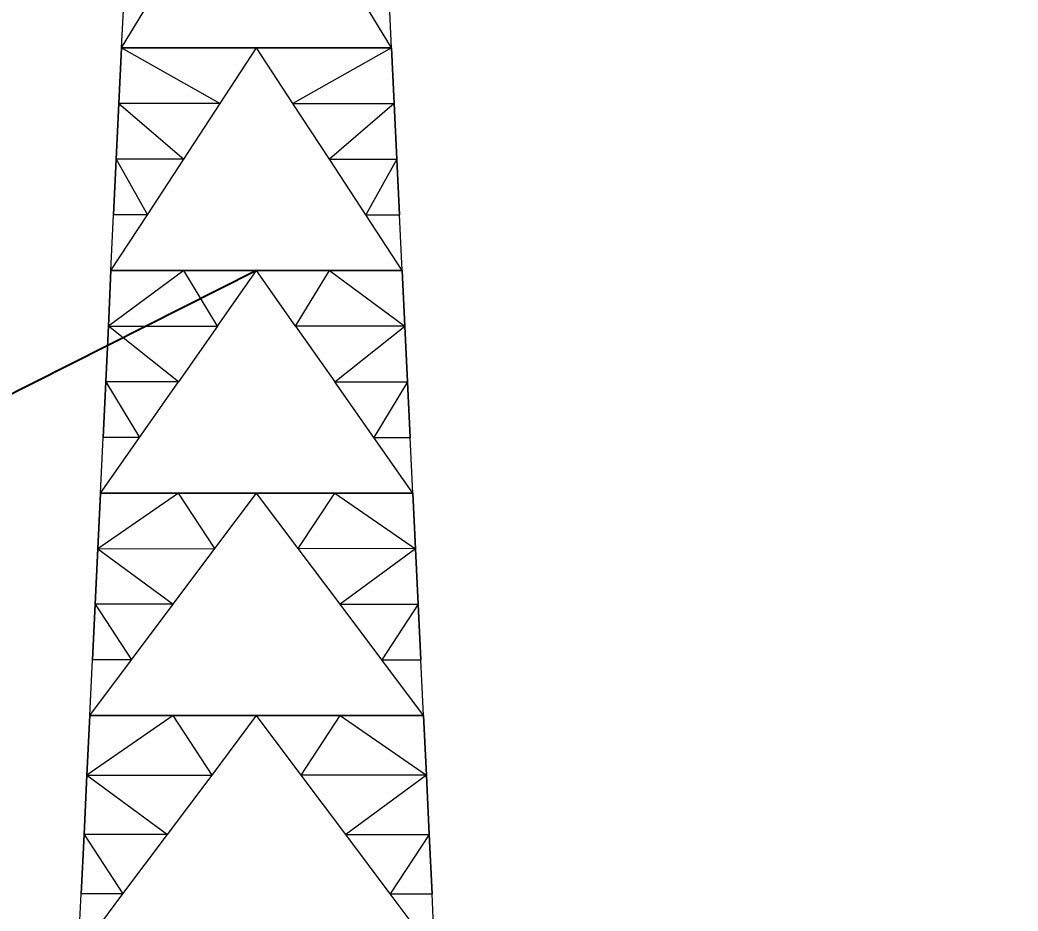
# Model space of a CAD drawing. Header units: millimetres. Extents: x 674 to 5889, y -153 to 3954.
# Drawn here: x 3122.31 to 3145.56, y 1378.41 to 1399.15 of the extents above; entities that cross this region are included whole.
import ezdxf

# ---------------------------------------------------------------- set-up
doc = ezdxf.new("R2010")
doc.units = ezdxf.units.MM
doc.layers.add('Dimensions', color=7, linetype='Continuous')
doc.layers.add('Ropes', color=3, linetype='Continuous')
doc.layers.add('Towers', color=1, linetype='Continuous', lineweight=0)
doc.styles.get("Standard").update_dxf_attribs({"font": 'arial.ttf'})
doc.dimstyles.new('ISO-25', dxfattribs={"dimtxt": 2.5, "dimasz": 2.5, "dimexe": 1.25, "dimexo": 0.625, "dimtad": 1, "dimtxsty": 'Standard', "dimcen": 2.5, "dimadec": 0, "dimazin": 0, "dimtfac": 1, "dimtmove": 0, "dimatfit": 3, "dimfxl": 1, "dimarcsym": 0})

# ---------------------------------------------------------------- blocks, each defined once
blk = doc.blocks.new('_ArchTick')
at = {"color": 0, "linetype": 'ByBlock', "const_width": 0.15}
blk.add_lwpolyline([(-0.5, -0.5), (0.5, 0.5)], dxfattribs=at)
blk = doc.blocks.new('*D60')
at = {"color": 0, "lineweight": -2, "transparency": 16777216}
blk.add_line((2829.274, -144.563), (2959.274, -144.563), dxfattribs=at)
at = {"layer": 'Defpoints', "color": 0, "transparency": 16777216}
for p in [(5528.478, 3774.077), (5768.478, 3774.077), (5768.478, 3752.482), (2829.274, -118.354), (2959.274, -118.354), (2959.274, -144.563)]:
    blk.add_point(p, dxfattribs=at)
at = {"layer": 'Dimensions', "color": 0, "lineweight": -2, "transparency": 16777216}
blk.add_line((5528.478, 3752.482), (5768.478, 3752.482), dxfattribs=at)
at = {"color": 0, "lineweight": -2, "transparency": 16777216, "xscale": 15, "yscale": 15, "zscale": 15, "rotation": 180}
blk.add_blockref('_ArchTick', (2829.274, -144.563), dxfattribs=at)
at = {"color": 0, "lineweight": -2, "transparency": 16777216, "xscale": 15, "yscale": 15, "zscale": 15}
blk.add_blockref('_ArchTick', (2959.274, -144.563), dxfattribs=at)
at = {"layer": 'Dimensions', "color": 0, "lineweight": -2, "transparency": 16777216, "xscale": 2.5, "yscale": 2.5, "zscale": 2.5, "rotation": 180}
blk.add_blockref('_ArchTick', (5528.478, 3752.482), dxfattribs=at)
at = {"layer": 'Dimensions', "color": 0, "lineweight": -2, "transparency": 16777216, "xscale": 2.5, "yscale": 2.5, "zscale": 2.5}
blk.add_blockref('_ArchTick', (5768.478, 3752.482), dxfattribs=at)
at = {"color": 0, "transparency": 16777216, "insert": (2894.274, -136.274), "char_height": 15, "attachment_point": 5}
blk.add_mtext('130', dxfattribs=at)
at = {"layer": 'Dimensions', "color": 0, "transparency": 16777216, "insert": (5648.478, 3755.404), "char_height": 4.5, "attachment_point": 5}
blk.add_mtext('240m', dxfattribs=at)
blk = doc.blocks.new('*D58')
at = {"color": 0, "lineweight": -2, "transparency": 16777216}
blk.add_line((2393.626, -144.563), (2483.626, -144.563), dxfattribs=at)
at = {"layer": 'Defpoints', "color": 0, "transparency": 16777216}
for p in [(5603.478, 3819.077), (5583.397, 3774.077), (5603.478, 3774.077), (2393.626, -80.976), (2483.626, -80.976), (2483.626, -144.563)]:
    blk.add_point(p, dxfattribs=at)
at = {"layer": 'Dimensions', "color": 0, "lineweight": -2, "transparency": 16777216}
blk.add_line((5583.397, 3819.077), (5583.397, 3774.077), dxfattribs=at)
at = {"color": 0, "lineweight": -2, "transparency": 16777216, "xscale": 15, "yscale": 15, "zscale": 15, "rotation": 180}
blk.add_blockref('_ArchTick', (2393.626, -144.563), dxfattribs=at)
at = {"color": 0, "lineweight": -2, "transparency": 16777216, "xscale": 15, "yscale": 15, "zscale": 15}
blk.add_blockref('_ArchTick', (2483.626, -144.563), dxfattribs=at)
at = {"layer": 'Dimensions', "color": 0, "lineweight": -2, "transparency": 16777216, "xscale": 2.5, "yscale": 2.5, "zscale": 2.5}
for p, rotation in [((5583.397, 3819.077), 90), ((5583.397, 3774.077), 270)]:
    blk.add_blockref('_ArchTick', p, dxfattribs=dict(at, rotation=rotation))
at = {"color": 0, "transparency": 16777216, "insert": (2438.626, -136.279), "char_height": 15, "attachment_point": 5}
blk.add_mtext('90', dxfattribs=at)
at = {"layer": 'Dimensions', "color": 0, "transparency": 16777216, "insert": (5580.484, 3796.577), "char_height": 4.5, "attachment_point": 5, "rotation": 90}
blk.add_mtext('45m', dxfattribs=at)
blk = doc.blocks.new('*D62')
at = {"color": 0, "lineweight": -2, "transparency": 16777216}
blk.add_line((2577.797, -35.976), (2577.797, -85.976), dxfattribs=at)
at = {"layer": 'Defpoints', "color": 0, "transparency": 16777216}
for p in [(5529.806, 3893.742), (5528.478, 3889.077), (5643.378, 3856.377), (2597.989, -35.976), (2577.797, -85.976), (2597.989, -85.976)]:
    blk.add_point(p, dxfattribs=at)
at = {"layer": 'Dimensions', "color": 0, "lineweight": -2, "transparency": 16777216}
blk.add_line((5644.706, 3861.042), (5529.806, 3893.742), dxfattribs=at)
at = {"color": 0, "lineweight": -2, "transparency": 16777216, "xscale": 15, "yscale": 15, "zscale": 15}
for p, rotation in [((2577.797, -35.976), 90), ((2577.797, -85.976), 270)]:
    blk.add_blockref('_ArchTick', p, dxfattribs=dict(at, rotation=rotation))
at = {"layer": 'Dimensions', "color": 0, "lineweight": -2, "transparency": 16777216, "xscale": 2.5, "yscale": 2.5, "zscale": 2.5}
for p, rotation in [((5529.806, 3893.742), 164.113896019455), ((5644.706, 3861.042), 344.113896019455)]:
    blk.add_blockref('_ArchTick', p, dxfattribs=dict(at, rotation=rotation))
at = {"color": 0, "transparency": 16777216, "insert": (2569.514, -60.976), "char_height": 15, "attachment_point": 5, "rotation": 90}
blk.add_mtext('50', dxfattribs=at)
at = {"layer": 'Dimensions', "color": 0, "transparency": 16777216, "insert": (5588.056, 3880.203), "char_height": 4.5, "attachment_point": 5, "rotation": 344.1139}
blk.add_mtext('119.5m', dxfattribs=at)
blk = doc.blocks.new('*D63')
at = {"color": 0, "lineweight": -2, "transparency": 16777216}
blk.add_line((2809.512, -31.439), (2809.512, -86.439), dxfattribs=at)
at = {"layer": 'Defpoints', "color": 0, "transparency": 16777216}
for p in [(5643.378, 3866.577), (5527.736, 3834.542), (5528.478, 3832.07), (2829.274, -31.439), (2809.512, -86.439), (2829.274, -86.439)]:
    blk.add_point(p, dxfattribs=at)
at = {"layer": 'Dimensions', "color": 0, "lineweight": -2, "transparency": 16777216}
blk.add_line((5642.636, 3869.049), (5527.736, 3834.542), dxfattribs=at)
at = {"color": 0, "lineweight": -2, "transparency": 16777216, "xscale": 15, "yscale": 15, "zscale": 15}
for p, rotation in [((2809.512, -31.439), 90), ((2809.512, -86.439), 270)]:
    blk.add_blockref('_ArchTick', p, dxfattribs=dict(at, rotation=rotation))
at = {"layer": 'Dimensions', "color": 0, "lineweight": -2, "transparency": 16777216, "xscale": 2.5, "yscale": 2.5, "zscale": 2.5}
for p, rotation in [((5642.636, 3869.049), 16.71614301521846), ((5527.736, 3834.542), 196.7161430152185)]:
    blk.add_blockref('_ArchTick', p, dxfattribs=dict(at, rotation=rotation))
at = {"color": 0, "transparency": 16777216, "insert": (2801.259, -58.939), "char_height": 15, "attachment_point": 5, "rotation": 90}
blk.add_mtext('55', dxfattribs=at)
at = {"layer": 'Dimensions', "color": 0, "transparency": 16777216, "insert": (5584.345, 3854.594), "char_height": 4.5, "attachment_point": 5, "rotation": 16.7161}
blk.add_mtext('120m', dxfattribs=at)
blk = doc.blocks.new('*D59')
at = {"color": 0, "lineweight": -2, "transparency": 16777216}
blk.add_line((2597.989, -144.563), (2697.989, -144.563), dxfattribs=at)
at = {"layer": 'Defpoints', "color": 0, "transparency": 16777216}
for p in [(5623.478, 3781.175), (5673.478, 3781.175), (5673.478, 3764.268), (2597.989, -85.976), (2697.989, -85.976), (2697.989, -144.563)]:
    blk.add_point(p, dxfattribs=at)
at = {"layer": 'Dimensions', "color": 0, "lineweight": -2, "transparency": 16777216}
blk.add_line((5623.478, 3764.268), (5673.478, 3764.268), dxfattribs=at)
at = {"color": 0, "lineweight": -2, "transparency": 16777216, "xscale": 15, "yscale": 15, "zscale": 15, "rotation": 180}
blk.add_blockref('_ArchTick', (2597.989, -144.563), dxfattribs=at)
at = {"color": 0, "lineweight": -2, "transparency": 16777216, "xscale": 15, "yscale": 15, "zscale": 15}
blk.add_blockref('_ArchTick', (2697.989, -144.563), dxfattribs=at)
at = {"layer": 'Dimensions', "color": 0, "lineweight": -2, "transparency": 16777216, "xscale": 2.5, "yscale": 2.5, "zscale": 2.5, "rotation": 180}
blk.add_blockref('_ArchTick', (5623.478, 3764.268), dxfattribs=at)
at = {"layer": 'Dimensions', "color": 0, "lineweight": -2, "transparency": 16777216, "xscale": 2.5, "yscale": 2.5, "zscale": 2.5}
blk.add_blockref('_ArchTick', (5673.478, 3764.268), dxfattribs=at)
at = {"color": 0, "transparency": 16777216, "insert": (2647.989, -136.279), "char_height": 15, "attachment_point": 5}
blk.add_mtext('100', dxfattribs=at)
at = {"layer": 'Dimensions', "color": 0, "transparency": 16777216, "insert": (5648.478, 3767.191), "char_height": 4.5, "attachment_point": 5}
blk.add_mtext('50m', dxfattribs=at)
blk = doc.blocks.new('*D61')
at = {"color": 0, "lineweight": -2, "transparency": 16777216}
blk.add_line((2373.545, -35.976), (2373.545, -80.976), dxfattribs=at)
at = {"layer": 'Defpoints', "color": 0, "transparency": 16777216}
for p in [(5648.478, 3856.377), (5645.288, 3779.077), (5648.478, 3779.077), (2393.626, -35.976), (2373.545, -80.976), (2393.626, -80.976)]:
    blk.add_point(p, dxfattribs=at)
at = {"layer": 'Dimensions', "color": 0, "lineweight": -2, "transparency": 16777216}
blk.add_line((5645.288, 3856.377), (5645.288, 3779.077), dxfattribs=at)
at = {"color": 0, "lineweight": -2, "transparency": 16777216, "xscale": 15, "yscale": 15, "zscale": 15}
for p, rotation in [((2373.545, -35.976), 90), ((2373.545, -80.976), 270)]:
    blk.add_blockref('_ArchTick', p, dxfattribs=dict(at, rotation=rotation))
at = {"layer": 'Dimensions', "color": 0, "lineweight": -2, "transparency": 16777216, "xscale": 2.5, "yscale": 2.5, "zscale": 2.5}
for p, rotation in [((5645.288, 3856.377), 90), ((5645.288, 3779.077), 270)]:
    blk.add_blockref('_ArchTick', p, dxfattribs=dict(at, rotation=rotation))
at = {"color": 0, "transparency": 16777216, "insert": (2365.292, -58.476), "char_height": 15, "attachment_point": 5, "rotation": 90}
blk.add_mtext('45', dxfattribs=at)
at = {"layer": 'Dimensions', "color": 0, "transparency": 16777216, "insert": (5642.364, 3817.906), "char_height": 4.5, "attachment_point": 5, "rotation": 90}
blk.add_mtext('77.3m', dxfattribs=at)

msp = doc.modelspace()

# ---------------------------------------------------------------- linework, layer by layer
at = {"layer": 'Ropes'}
msp.add_line((3127.826, 1393.321), (3012.826, 1335.328), dxfattribs=at)
at = {"layer": 'Towers'}
for p, q in [((3124.682, 1398.504), (3125.468, 1399.8)), ((3124.682, 1398.504), (3125.468, 1399.8)), ((3124.682, 1398.504), (3124.744, 1399.8)), ((3124.682, 1398.504), (3124.744, 1399.8)), ((3124.682, 1398.504), (3124.744, 1399.799)), ((3124.682, 1398.504), (3124.744, 1399.799)), ((3130.969, 1398.504), (3130.183, 1399.8)), ((3130.969, 1398.504), (3130.183, 1399.8)), ((3130.969, 1398.504), (3130.907, 1399.8)), ((3130.969, 1398.504), (3130.907, 1399.8)), ((3130.969, 1398.504), (3130.907, 1399.799)), ((3130.969, 1398.504), (3130.907, 1399.799)), ((3124.62, 1397.208), (3124.682, 1398.504)), ((3124.682, 1398.504), (3124.62, 1397.208)), ((3124.62, 1397.208), (3124.682, 1398.504)), ((3124.62, 1397.208), (3124.682, 1398.504)), ((3124.682, 1398.504), (3124.62, 1397.208)), ((3124.62, 1397.208), (3124.682, 1398.504)), ((3126.254, 1398.504), (3124.682, 1398.504)), ((3124.682, 1398.504), (3127.826, 1398.504)), ((3127.826, 1398.504), (3124.682, 1398.504)), ((3124.682, 1398.504), (3126.978, 1397.208)), ((3127.826, 1398.504), (3124.682, 1398.504)), ((3124.682, 1398.504), (3126.978, 1397.208)), ((3127.826, 1398.504), (3124.682, 1398.504)), ((3129.397, 1398.504), (3126.254, 1398.504)), ((3126.254, 1398.504), (3129.397, 1398.504)), ((3126.978, 1397.208), (3127.826, 1398.504)), ((3126.978, 1397.208), (3127.826, 1398.504)), ((3127.826, 1398.504), (3130.969, 1398.504)), ((3130.969, 1398.504), (3127.826, 1398.504)), ((3128.673, 1397.208), (3127.826, 1398.504)), ((3127.826, 1398.504), (3130.969, 1398.504)), ((3128.673, 1397.208), (3127.826, 1398.504)), ((3127.826, 1398.504), (3130.969, 1398.504)), ((3130.969, 1398.504), (3128.673, 1397.208)), ((3130.969, 1398.504), (3128.673, 1397.208)), ((3129.397, 1398.504), (3130.969, 1398.504)), ((3131.031, 1397.208), (3130.969, 1398.504)), ((3130.969, 1398.504), (3131.031, 1397.208)), ((3131.031, 1397.208), (3130.969, 1398.504)), ((3131.031, 1397.208), (3130.969, 1398.504)), ((3130.969, 1398.504), (3131.031, 1397.208)), ((3131.031, 1397.208), (3130.969, 1398.504)), ((3124.558, 1395.913), (3124.62, 1397.208)), ((3124.62, 1397.208), (3124.558, 1395.913)), ((3124.558, 1395.913), (3124.62, 1397.208)), ((3124.558, 1395.913), (3124.62, 1397.208)), ((3124.62, 1397.208), (3124.558, 1395.913)), ((3124.558, 1395.913), (3124.62, 1397.208)), ((3124.62, 1397.208), (3126.13, 1395.913)), ((3126.978, 1397.208), (3124.62, 1397.208)), ((3124.62, 1397.208), (3126.13, 1395.913)), ((3126.978, 1397.208), (3124.62, 1397.208)), ((3124.62, 1397.208), (3124.62, 1397.208)), ((3124.62, 1397.208), (3124.62, 1397.208)), ((3126.13, 1395.913), (3126.978, 1397.208)), ((3126.13, 1395.913), (3126.978, 1397.208)), ((3129.521, 1395.913), (3128.673, 1397.208)), ((3128.673, 1397.208), (3131.031, 1397.208)), ((3129.521, 1395.913), (3128.673, 1397.208)), ((3128.673, 1397.208), (3131.031, 1397.208)), ((3131.031, 1397.208), (3129.521, 1395.913)), ((3131.031, 1397.208), (3129.521, 1395.913)), ((3131.093, 1395.913), (3131.031, 1397.208)), ((3131.031, 1397.208), (3131.093, 1395.913)), ((3131.031, 1397.208), (3131.031, 1397.208)), ((3131.093, 1395.913), (3131.031, 1397.208)), ((3131.093, 1395.913), (3131.031, 1397.208)), ((3131.031, 1397.208), (3131.093, 1395.913)), ((3131.031, 1397.208), (3131.031, 1397.208)), ((3131.093, 1395.913), (3131.031, 1397.208)), ((3124.496, 1394.615), (3124.558, 1395.913)), ((3124.558, 1395.913), (3124.496, 1394.615)), ((3124.496, 1394.617), (3124.558, 1395.913)), ((3124.496, 1394.615), (3124.558, 1395.913)), ((3124.558, 1395.913), (3124.496, 1394.615)), ((3124.496, 1394.617), (3124.558, 1395.913)), ((3124.558, 1395.913), (3125.281, 1394.615)), ((3126.13, 1395.913), (3124.558, 1395.913)), ((3124.558, 1395.913), (3125.281, 1394.615)), ((3126.13, 1395.913), (3124.558, 1395.913)), ((3125.281, 1394.615), (3126.13, 1395.913)), ((3125.281, 1394.615), (3126.13, 1395.913)), ((3130.37, 1394.615), (3129.521, 1395.913)), ((3129.521, 1395.913), (3131.093, 1395.913)), ((3130.37, 1394.615), (3129.521, 1395.913)), ((3129.521, 1395.913), (3131.093, 1395.913)), ((3131.093, 1395.913), (3130.37, 1394.615)), ((3131.093, 1395.913), (3130.37, 1394.615)), ((3131.155, 1394.615), (3131.093, 1395.913)), ((3131.093, 1395.913), (3131.155, 1394.615)), ((3131.155, 1394.617), (3131.093, 1395.913)), ((3131.155, 1394.615), (3131.093, 1395.913)), ((3131.093, 1395.913), (3131.155, 1394.615)), ((3131.155, 1394.617), (3131.093, 1395.913)), ((3124.434, 1393.321), (3124.496, 1394.617)), ((3124.434, 1393.321), (3124.496, 1394.617)), ((3124.434, 1393.321), (3125.281, 1394.615)), ((3124.434, 1393.321), (3125.281, 1394.615)), ((3124.434, 1393.321), (3124.496, 1394.615)), ((3124.434, 1393.321), (3124.496, 1394.615)), ((3125.281, 1394.615), (3124.496, 1394.617)), ((3125.281, 1394.615), (3124.496, 1394.617)), ((3124.496, 1394.615), (3124.496, 1394.617)), ((3124.496, 1394.615), (3124.496, 1394.617)), ((3130.37, 1394.615), (3131.155, 1394.617)), ((3130.37, 1394.615), (3131.155, 1394.617)), ((3131.217, 1393.321), (3130.37, 1394.615)), ((3131.217, 1393.321), (3130.37, 1394.615)), ((3131.155, 1394.615), (3131.155, 1394.617)), ((3131.217, 1393.321), (3131.155, 1394.617)), ((3131.155, 1394.615), (3131.155, 1394.617)), ((3131.217, 1393.321), (3131.155, 1394.617)), ((3131.217, 1393.321), (3131.155, 1394.615)), ((3131.217, 1393.321), (3131.155, 1394.615)), ((3126.13, 1393.321), (3124.373, 1392.026)), ((3126.13, 1393.321), (3124.373, 1392.026)), ((3124.373, 1392.026), (3124.434, 1393.321)), ((3124.434, 1393.321), (3124.373, 1392.026)), ((3124.373, 1392.026), (3124.434, 1393.321)), ((3124.373, 1392.026), (3124.434, 1393.321)), ((3124.373, 1392.026), (3124.434, 1393.321)), ((3124.434, 1393.321), (3124.373, 1392.026)), ((3124.373, 1392.026), (3124.434, 1393.321)), ((3124.373, 1392.026), (3124.434, 1393.321)), ((3126.13, 1393.321), (3124.434, 1393.321)), ((3126.13, 1393.321), (3124.434, 1393.321)), ((3125.282, 1393.321), (3124.434, 1393.321)), ((3124.434, 1393.321), (3125.282, 1393.321)), ((3124.434, 1393.321), (3126.13, 1393.321)), ((3124.434, 1393.321), (3126.13, 1393.321)), ((3127.826, 1393.321), (3124.434, 1393.321)), ((3124.434, 1393.321), (3127.826, 1393.321)), ((3126.13, 1393.321), (3124.434, 1393.321)), ((3126.13, 1393.321), (3124.434, 1393.321)), ((3126.978, 1393.321), (3126.13, 1393.321)), ((3126.13, 1393.321), (3126.978, 1393.321)), ((3126.916, 1392.026), (3126.13, 1393.321)), ((3127.826, 1393.321), (3126.13, 1393.321)), ((3126.916, 1392.026), (3126.13, 1393.321)), ((3127.826, 1393.321), (3126.13, 1393.321)), ((3126.916, 1392.026), (3127.826, 1393.321)), ((3126.916, 1392.026), (3127.826, 1393.321)), ((3128.673, 1393.321), (3126.978, 1393.321)), ((3128.673, 1393.321), (3126.978, 1393.321)), ((3131.217, 1393.321), (3127.826, 1393.321)), ((3127.826, 1393.321), (3131.217, 1393.321)), ((3128.735, 1392.026), (3127.826, 1393.321)), ((3127.826, 1393.321), (3129.521, 1393.321)), ((3128.735, 1392.026), (3127.826, 1393.321)), ((3127.826, 1393.321), (3129.521, 1393.321)), ((3129.521, 1393.321), (3128.673, 1393.321)), ((3129.521, 1393.321), (3128.673, 1393.321)), ((3128.735, 1392.026), (3129.521, 1393.321)), ((3128.735, 1392.026), (3129.521, 1393.321)), ((3131.217, 1393.321), (3129.521, 1393.321)), ((3129.521, 1393.321), (3131.217, 1393.321)), ((3131.217, 1393.321), (3129.521, 1393.321)), ((3131.217, 1393.321), (3129.521, 1393.321)), ((3129.521, 1393.321), (3131.279, 1392.026)), ((3129.521, 1393.321), (3131.217, 1393.321)), ((3129.521, 1393.321), (3131.279, 1392.026)), ((3129.521, 1393.321), (3131.217, 1393.321)), ((3131.217, 1393.321), (3130.369, 1393.321)), ((3130.369, 1393.321), (3131.217, 1393.321)), ((3131.279, 1392.026), (3131.217, 1393.321)), ((3131.217, 1393.321), (3131.279, 1392.026)), ((3131.279, 1392.026), (3131.217, 1393.321)), ((3131.279, 1392.026), (3131.217, 1393.321)), ((3131.279, 1392.026), (3131.217, 1393.321)), ((3131.217, 1393.321), (3131.279, 1392.026)), ((3131.279, 1392.026), (3131.217, 1393.321)), ((3131.279, 1392.026), (3131.217, 1393.321)), ((3124.311, 1390.73), (3124.373, 1392.026)), ((3124.373, 1392.026), (3124.311, 1390.73)), ((3124.311, 1390.73), (3124.373, 1392.026)), ((3124.311, 1390.73), (3124.373, 1392.026)), ((3124.373, 1392.026), (3124.311, 1390.73)), ((3124.311, 1390.73), (3124.373, 1392.026)), ((3126.006, 1390.73), (3124.373, 1392.026)), ((3124.373, 1392.026), (3126.916, 1392.026)), ((3126.006, 1390.73), (3124.373, 1392.026)), ((3124.373, 1392.026), (3126.916, 1392.026)), ((3124.373, 1392.026), (3124.373, 1392.026)), ((3124.373, 1392.026), (3124.373, 1392.026)), ((3126.916, 1392.026), (3126.006, 1390.73)), ((3126.916, 1392.026), (3126.006, 1390.73)), ((3128.735, 1392.026), (3129.645, 1390.73)), ((3131.279, 1392.026), (3128.735, 1392.026)), ((3128.735, 1392.026), (3129.645, 1390.73)), ((3131.279, 1392.026), (3128.735, 1392.026)), ((3129.645, 1390.73), (3131.279, 1392.026)), ((3129.645, 1390.73), (3131.279, 1392.026)), ((3131.341, 1390.73), (3131.279, 1392.026)), ((3131.279, 1392.026), (3131.341, 1390.73)), ((3131.279, 1392.026), (3131.279, 1392.026)), ((3131.341, 1390.73), (3131.279, 1392.026)), ((3131.341, 1390.73), (3131.279, 1392.026)), ((3131.279, 1392.026), (3131.341, 1390.73)), ((3131.279, 1392.026), (3131.279, 1392.026)), ((3131.341, 1390.73), (3131.279, 1392.026)), ((3124.249, 1389.435), (3124.311, 1390.73)), ((3124.311, 1390.73), (3124.249, 1389.435)), ((3124.249, 1389.435), (3124.311, 1390.73)), ((3124.249, 1389.435), (3124.311, 1390.73)), ((3124.311, 1390.73), (3124.249, 1389.435)), ((3124.249, 1389.435), (3124.311, 1390.73)), ((3124.311, 1390.73), (3125.096, 1389.435)), ((3126.006, 1390.73), (3124.311, 1390.73)), ((3124.311, 1390.73), (3125.096, 1389.435)), ((3126.006, 1390.73), (3124.311, 1390.73)), ((3125.096, 1389.435), (3126.006, 1390.73)), ((3125.096, 1389.435), (3126.006, 1390.73)), ((3130.555, 1389.435), (3129.645, 1390.73)), ((3129.645, 1390.73), (3131.341, 1390.73)), ((3130.555, 1389.435), (3129.645, 1390.73)), ((3129.645, 1390.73), (3131.341, 1390.73)), ((3131.341, 1390.73), (3130.555, 1389.435)), ((3131.341, 1390.73), (3130.555, 1389.435)), ((3131.403, 1389.435), (3131.341, 1390.73)), ((3131.341, 1390.73), (3131.403, 1389.435)), ((3131.403, 1389.435), (3131.341, 1390.73)), ((3131.403, 1389.435), (3131.341, 1390.73)), ((3131.341, 1390.73), (3131.403, 1389.435)), ((3131.403, 1389.435), (3131.341, 1390.73)), ((3124.187, 1388.139), (3125.096, 1389.435)), ((3124.187, 1388.139), (3125.096, 1389.435)), ((3124.187, 1388.139), (3124.249, 1389.435)), ((3124.187, 1388.139), (3124.249, 1389.435)), ((3124.187, 1388.139), (3124.249, 1389.435)), ((3124.187, 1388.139), (3124.249, 1389.435)), ((3125.096, 1389.435), (3124.249, 1389.435)), ((3125.096, 1389.435), (3124.249, 1389.435)), ((3124.249, 1389.435), (3124.249, 1389.435)), ((3124.249, 1389.435), (3124.249, 1389.435)), ((3131.465, 1388.139), (3130.555, 1389.435)), ((3130.555, 1389.435), (3131.403, 1389.435)), ((3131.465, 1388.139), (3130.555, 1389.435)), ((3130.555, 1389.435), (3131.403, 1389.435)), ((3131.465, 1388.139), (3131.403, 1389.435)), ((3131.403, 1389.435), (3131.403, 1389.435)), ((3131.465, 1388.139), (3131.403, 1389.435)), ((3131.465, 1388.139), (3131.403, 1389.435)), ((3131.403, 1389.435), (3131.403, 1389.435)), ((3131.465, 1388.139), (3131.403, 1389.435)), ((3126.006, 1388.139), (3124.125, 1386.843)), ((3126.006, 1388.139), (3124.125, 1386.843)), ((3124.125, 1386.844), (3124.187, 1388.139)), ((3124.187, 1388.139), (3124.125, 1386.843)), ((3124.125, 1386.844), (3124.187, 1388.139)), ((3124.125, 1386.843), (3124.187, 1388.139)), ((3124.125, 1386.844), (3124.187, 1388.139)), ((3124.187, 1388.139), (3124.125, 1386.843)), ((3124.125, 1386.844), (3124.187, 1388.139)), ((3124.125, 1386.843), (3124.187, 1388.139)), ((3124.187, 1388.139), (3126.006, 1388.139)), ((3126.006, 1388.139), (3124.187, 1388.139)), ((3124.187, 1388.139), (3125.096, 1388.139)), ((3125.096, 1388.139), (3124.187, 1388.139)), ((3124.187, 1388.139), (3126.006, 1388.139)), ((3126.006, 1388.139), (3124.187, 1388.139)), ((3127.826, 1388.139), (3124.187, 1388.139)), ((3124.187, 1388.139), (3127.826, 1388.139)), ((3126.006, 1388.139), (3124.187, 1388.139)), ((3126.006, 1388.139), (3124.187, 1388.139)), ((3126.006, 1388.139), (3126.916, 1388.139)), ((3126.916, 1388.139), (3126.006, 1388.139)), ((3126.854, 1386.844), (3126.006, 1388.139)), ((3127.826, 1388.139), (3126.006, 1388.139)), ((3126.854, 1386.844), (3126.006, 1388.139)), ((3127.826, 1388.139), (3126.006, 1388.139)), ((3126.854, 1386.844), (3127.826, 1388.139)), ((3126.854, 1386.844), (3127.826, 1388.139)), ((3128.735, 1388.139), (3126.916, 1388.139)), ((3128.735, 1388.139), (3126.916, 1388.139)), ((3131.465, 1388.139), (3127.826, 1388.139)), ((3127.826, 1388.139), (3131.465, 1388.139)), ((3128.797, 1386.844), (3127.826, 1388.139)), ((3127.826, 1388.139), (3129.645, 1388.139)), ((3128.797, 1386.844), (3127.826, 1388.139)), ((3127.826, 1388.139), (3129.645, 1388.139)), ((3128.735, 1388.139), (3129.645, 1388.139)), ((3129.645, 1388.139), (3128.735, 1388.139)), ((3128.797, 1386.844), (3129.645, 1388.139)), ((3128.797, 1386.844), (3129.645, 1388.139)), ((3131.465, 1388.139), (3129.645, 1388.139)), ((3129.645, 1388.139), (3131.465, 1388.139)), ((3129.645, 1388.139), (3131.465, 1388.139)), ((3129.645, 1388.139), (3131.465, 1388.139)), ((3129.645, 1388.139), (3131.527, 1386.843)), ((3129.645, 1388.139), (3131.465, 1388.139)), ((3129.645, 1388.139), (3131.527, 1386.843)), ((3129.645, 1388.139), (3131.465, 1388.139)), ((3130.555, 1388.139), (3131.465, 1388.139)), ((3131.465, 1388.139), (3130.555, 1388.139)), ((3131.527, 1386.844), (3131.465, 1388.139)), ((3131.465, 1388.139), (3131.527, 1386.843)), ((3131.527, 1386.844), (3131.465, 1388.139)), ((3131.527, 1386.843), (3131.465, 1388.139)), ((3131.527, 1386.844), (3131.465, 1388.139)), ((3131.465, 1388.139), (3131.527, 1386.843)), ((3131.527, 1386.844), (3131.465, 1388.139)), ((3131.527, 1386.843), (3131.465, 1388.139)), ((3124.063, 1385.548), (3124.125, 1386.844)), ((3124.063, 1385.548), (3124.125, 1386.844)), ((3124.125, 1386.843), (3124.063, 1385.548)), ((3124.063, 1385.548), (3124.125, 1386.843)), ((3124.125, 1386.843), (3124.063, 1385.548)), ((3124.063, 1385.548), (3124.125, 1386.843)), ((3124.125, 1386.843), (3126.854, 1386.844)), ((3124.125, 1386.843), (3126.854, 1386.844)), ((3124.125, 1386.843), (3124.125, 1386.844)), ((3124.125, 1386.843), (3124.125, 1386.844)), ((3124.125, 1386.843), (3125.882, 1385.548)), ((3124.125, 1386.843), (3125.882, 1385.548)), ((3125.882, 1385.548), (3126.854, 1386.844)), ((3125.882, 1385.548), (3126.854, 1386.844)), ((3129.769, 1385.548), (3128.797, 1386.844)), ((3131.527, 1386.843), (3128.797, 1386.844)), ((3129.769, 1385.548), (3128.797, 1386.844)), ((3131.527, 1386.843), (3128.797, 1386.844)), ((3131.527, 1386.843), (3129.769, 1385.548)), ((3131.527, 1386.843), (3129.769, 1385.548)), ((3131.589, 1385.548), (3131.527, 1386.844)), ((3131.527, 1386.843), (3131.527, 1386.844)), ((3131.589, 1385.548), (3131.527, 1386.844)), ((3131.527, 1386.843), (3131.527, 1386.844)), ((3131.527, 1386.843), (3131.589, 1385.548)), ((3131.589, 1385.548), (3131.527, 1386.843)), ((3131.527, 1386.843), (3131.589, 1385.548)), ((3131.589, 1385.548), (3131.527, 1386.843)), ((3124.001, 1384.252), (3124.063, 1385.548)), ((3124.063, 1385.548), (3124.001, 1384.252)), ((3124.001, 1384.252), (3124.063, 1385.548)), ((3124.001, 1384.252), (3124.063, 1385.548)), ((3124.063, 1385.548), (3124.001, 1384.252)), ((3124.001, 1384.252), (3124.063, 1385.548)), ((3124.063, 1385.548), (3124.91, 1384.252)), ((3125.882, 1385.548), (3124.063, 1385.548)), ((3124.063, 1385.548), (3124.91, 1384.252)), ((3125.882, 1385.548), (3124.063, 1385.548)), ((3124.063, 1385.548), (3124.063, 1385.548)), ((3124.063, 1385.548), (3124.063, 1385.548)), ((3124.91, 1384.252), (3125.882, 1385.548)), ((3124.91, 1384.252), (3125.882, 1385.548)), ((3130.741, 1384.252), (3129.769, 1385.548)), ((3129.769, 1385.548), (3131.589, 1385.548)), ((3130.741, 1384.252), (3129.769, 1385.548)), ((3129.769, 1385.548), (3131.589, 1385.548)), ((3131.589, 1385.548), (3130.741, 1384.252)), ((3131.589, 1385.548), (3130.741, 1384.252)), ((3131.65, 1384.252), (3131.589, 1385.548)), ((3131.589, 1385.548), (3131.65, 1384.252)), ((3131.589, 1385.548), (3131.589, 1385.548)), ((3131.65, 1384.252), (3131.589, 1385.548)), ((3131.65, 1384.252), (3131.589, 1385.548)), ((3131.589, 1385.548), (3131.65, 1384.252)), ((3131.589, 1385.548), (3131.589, 1385.548)), ((3131.65, 1384.252), (3131.589, 1385.548)), ((3123.939, 1382.957), (3124.91, 1384.252)), ((3123.939, 1382.957), (3124.91, 1384.252)), ((3123.939, 1382.957), (3124.001, 1384.252)), ((3123.939, 1382.957), (3124.001, 1384.252)), ((3123.939, 1382.957), (3124.001, 1384.252)), ((3123.939, 1382.957), (3124.001, 1384.252)), ((3124.91, 1384.252), (3124.001, 1384.252)), ((3124.91, 1384.252), (3124.001, 1384.252)), ((3124.001, 1384.252), (3124.001, 1384.252)), ((3124.001, 1384.252), (3124.001, 1384.252)), ((3131.712, 1382.957), (3130.741, 1384.252)), ((3130.741, 1384.252), (3131.65, 1384.252)), ((3131.712, 1382.957), (3130.741, 1384.252)), ((3130.741, 1384.252), (3131.65, 1384.252)), ((3131.712, 1382.957), (3131.65, 1384.252)), ((3131.65, 1384.252), (3131.65, 1384.252)), ((3131.712, 1382.957), (3131.65, 1384.252)), ((3131.712, 1382.957), (3131.65, 1384.252)), ((3131.65, 1384.252), (3131.65, 1384.252)), ((3131.712, 1382.957), (3131.65, 1384.252)), ((3125.882, 1382.957), (3123.873, 1381.573)), ((3125.882, 1382.957), (3123.873, 1381.573)), ((3123.873, 1381.573), (3123.939, 1382.957)), ((3123.939, 1382.957), (3123.873, 1381.573)), ((3123.873, 1381.573), (3123.939, 1382.957)), ((3123.873, 1381.573), (3123.939, 1382.957)), ((3123.873, 1381.573), (3123.939, 1382.957)), ((3123.939, 1382.957), (3123.873, 1381.573)), ((3123.873, 1381.573), (3123.939, 1382.957)), ((3123.873, 1381.573), (3123.939, 1382.957)), ((3123.939, 1382.957), (3125.882, 1382.957)), ((3125.882, 1382.957), (3123.939, 1382.957)), ((3123.939, 1382.957), (3124.91, 1382.957)), ((3124.91, 1382.957), (3123.939, 1382.957)), ((3123.939, 1382.957), (3125.882, 1382.957)), ((3125.882, 1382.957), (3123.939, 1382.957)), ((3127.826, 1382.957), (3123.939, 1382.957)), ((3123.939, 1382.957), (3127.826, 1382.957)), ((3125.882, 1382.957), (3123.939, 1382.957)), ((3125.882, 1382.957), (3123.939, 1382.957)), ((3125.882, 1382.957), (3126.854, 1382.957)), ((3126.854, 1382.957), (3125.882, 1382.957)), ((3126.788, 1381.573), (3125.882, 1382.957)), ((3127.826, 1382.957), (3125.882, 1382.957)), ((3126.788, 1381.573), (3125.882, 1382.957)), ((3127.826, 1382.957), (3125.882, 1382.957)), ((3126.788, 1381.573), (3127.826, 1382.957)), ((3126.788, 1381.573), (3127.826, 1382.957)), ((3128.797, 1382.957), (3126.854, 1382.957)), ((3128.797, 1382.957), (3126.854, 1382.957)), ((3131.712, 1382.957), (3127.826, 1382.957)), ((3127.826, 1382.957), (3131.712, 1382.957)), ((3128.863, 1381.573), (3127.826, 1382.957)), ((3127.826, 1382.957), (3129.769, 1382.957)), ((3128.863, 1381.573), (3127.826, 1382.957)), ((3127.826, 1382.957), (3129.769, 1382.957)), ((3128.797, 1382.957), (3129.769, 1382.957)), ((3129.769, 1382.957), (3128.797, 1382.957)), ((3128.863, 1381.573), (3129.769, 1382.957)), ((3128.863, 1381.573), (3129.769, 1382.957)), ((3131.712, 1382.957), (3129.769, 1382.957)), ((3129.769, 1382.957), (3131.712, 1382.957)), ((3129.769, 1382.957), (3131.712, 1382.957)), ((3129.769, 1382.957), (3131.712, 1382.957)), ((3129.769, 1382.957), (3131.779, 1381.573)), ((3129.769, 1382.957), (3131.712, 1382.957)), ((3129.769, 1382.957), (3131.779, 1381.573)), ((3129.769, 1382.957), (3131.712, 1382.957)), ((3130.741, 1382.957), (3131.712, 1382.957)), ((3131.712, 1382.957), (3130.741, 1382.957)), ((3131.779, 1381.573), (3131.712, 1382.957)), ((3131.712, 1382.957), (3131.779, 1381.573)), ((3131.779, 1381.573), (3131.712, 1382.957)), ((3131.779, 1381.573), (3131.712, 1382.957)), ((3131.779, 1381.573), (3131.712, 1382.957)), ((3131.712, 1382.957), (3131.779, 1381.573)), ((3131.779, 1381.573), (3131.712, 1382.957)), ((3131.779, 1381.573), (3131.712, 1382.957)), ((3123.806, 1380.189), (3123.873, 1381.573)), ((3123.873, 1381.573), (3123.806, 1380.189)), ((3123.806, 1380.189), (3123.873, 1381.573)), ((3123.806, 1380.189), (3123.873, 1381.573)), ((3123.873, 1381.573), (3123.806, 1380.189)), ((3123.806, 1380.189), (3123.873, 1381.573)), ((3123.873, 1381.573), (3125.75, 1380.189)), ((3123.873, 1381.573), (3126.788, 1381.573)), ((3123.873, 1381.573), (3125.75, 1380.189)), ((3123.873, 1381.573), (3126.788, 1381.573)), ((3123.873, 1381.573), (3123.873, 1381.573)), ((3123.873, 1381.573), (3123.873, 1381.573)), ((3125.75, 1380.189), (3126.788, 1381.573)), ((3125.75, 1380.189), (3126.788, 1381.573)), ((3129.901, 1380.189), (3128.863, 1381.573)), ((3131.779, 1381.573), (3128.863, 1381.573)), ((3129.901, 1380.189), (3128.863, 1381.573)), ((3131.779, 1381.573), (3128.863, 1381.573)), ((3131.779, 1381.573), (3129.901, 1380.189)), ((3131.779, 1381.573), (3129.901, 1380.189)), ((3131.845, 1380.189), (3131.779, 1381.573)), ((3131.779, 1381.573), (3131.845, 1380.189)), ((3131.779, 1381.573), (3131.779, 1381.573)), ((3131.845, 1380.189), (3131.779, 1381.573)), ((3131.845, 1380.189), (3131.779, 1381.573)), ((3131.779, 1381.573), (3131.845, 1380.189)), ((3131.779, 1381.573), (3131.779, 1381.573)), ((3131.845, 1380.189), (3131.779, 1381.573)), ((3123.74, 1378.805), (3123.806, 1380.189)), ((3123.806, 1380.189), (3123.74, 1378.805)), ((3123.74, 1378.805), (3123.806, 1380.189)), ((3123.74, 1378.805), (3123.806, 1380.189)), ((3123.806, 1380.189), (3123.74, 1378.805)), ((3123.74, 1378.805), (3123.806, 1380.189)), ((3123.806, 1380.189), (3124.712, 1378.805)), ((3125.75, 1380.189), (3123.806, 1380.189)), ((3123.806, 1380.189), (3124.712, 1378.805)), ((3125.75, 1380.189), (3123.806, 1380.189)), ((3123.806, 1380.189), (3123.806, 1380.189)), ((3123.806, 1380.189), (3123.806, 1380.189)), ((3124.712, 1378.805), (3125.75, 1380.189)), ((3124.712, 1378.805), (3125.75, 1380.189)), ((3130.939, 1378.805), (3129.901, 1380.189)), ((3129.901, 1380.189), (3131.845, 1380.189)), ((3130.939, 1378.805), (3129.901, 1380.189)), ((3129.901, 1380.189), (3131.845, 1380.189)), ((3131.845, 1380.189), (3130.939, 1378.805)), ((3131.845, 1380.189), (3130.939, 1378.805)), ((3131.911, 1378.805), (3131.845, 1380.189)), ((3131.845, 1380.189), (3131.911, 1378.805)), ((3131.845, 1380.189), (3131.845, 1380.189)), ((3131.911, 1378.805), (3131.845, 1380.189)), ((3131.911, 1378.805), (3131.845, 1380.189)), ((3131.845, 1380.189), (3131.911, 1378.805)), ((3131.845, 1380.189), (3131.845, 1380.189)), ((3131.911, 1378.805), (3131.845, 1380.189)), ((3123.674, 1377.421), (3124.712, 1378.805)), ((3123.674, 1377.421), (3124.712, 1378.805)), ((3123.674, 1377.421), (3123.74, 1378.805)), ((3123.674, 1377.421), (3123.74, 1378.805)), ((3123.674, 1377.421), (3123.74, 1378.805)), ((3123.674, 1377.421), (3123.74, 1378.805)), ((3124.712, 1378.805), (3123.74, 1378.805)), ((3124.712, 1378.805), (3123.74, 1378.805)), ((3123.74, 1378.805), (3123.74, 1378.805)), ((3123.74, 1378.805), (3123.74, 1378.805)), ((3131.977, 1377.421), (3130.939, 1378.805)), ((3130.939, 1378.805), (3131.911, 1378.805)), ((3131.977, 1377.421), (3130.939, 1378.805)), ((3130.939, 1378.805), (3131.911, 1378.805)), ((3131.977, 1377.421), (3131.911, 1378.805)), ((3131.911, 1378.805), (3131.911, 1378.805)), ((3131.977, 1377.421), (3131.911, 1378.805)), ((3131.977, 1377.421), (3131.911, 1378.805)), ((3131.911, 1378.805), (3131.911, 1378.805)), ((3131.977, 1377.421), (3131.911, 1378.805))]:
    msp.add_line(p, q, dxfattribs=at)

# ---------------------------------------------------------------- dimensions: what is measured, and where the dimension line sits
at = {"layer": 'Dimensions'}
for p1, p2, distance, override, picture, middle in [((5643.378, 3856.377), (5528.478, 3889.077), -4.85, {"dimtxt": 4.5, "dimexe": 2, "dimexo": 3, "dimdec": 1, "dimdsep": 46, "dimpost": 'm', "dimblk1": 'ArchTick', "dimblk2": 'ArchTick', "dimsah": 1, "dimse1": 1, "dimse2": 1}, '*D62', (5588.056, 3880.203)), ((5643.378, 3866.577), (5528.478, 3832.07), -2.581, {"dimtxt": 4.5, "dimexe": 2, "dimexo": 3, "dimdec": 1, "dimpost": 'm', "dimblk1": 'ArchTick', "dimblk2": 'ArchTick', "dimsah": 1, "dimse1": 1, "dimse2": 1}, '*D63', (5584.345, 3854.594))]:
    dim = msp.add_aligned_dim(p1=p1, p2=p2, distance=distance, dimstyle='ISO-25', override=override, dxfattribs=at)
    dim.commit()
    dim.dimension.update_dxf_attribs({"geometry": picture, "text_midpoint": middle})
dim = msp.add_linear_dim(base=(5645.288, 3779.077), p1=(5648.478, 3856.377), p2=(5648.478, 3779.077), angle=90, dimstyle='ISO-25', override={"dimtxt": 4.5, "dimexe": 2, "dimexo": 3, "dimdec": 1, "dimdsep": 46, "dimpost": 'm', "dimblk1": 'ArchTick', "dimblk2": 'ArchTick', "dimsah": 1, "dimse1": 1, "dimse2": 1}, dxfattribs=at)
dim.commit()
dim.dimension.update_dxf_attribs({"geometry": '*D61', "text_midpoint": (5645.288, 3817.906), "dimtype": 160})
dim = msp.add_linear_dim(base=(5583.397, 3774.077), p1=(5603.478, 3819.077), p2=(5603.478, 3774.077), angle=90, dimstyle='ISO-25', override={"dimtxt": 4.5, "dimexe": 2, "dimexo": 3, "dimdec": 1, "dimpost": 'm', "dimblk1": 'ArchTick', "dimblk2": 'ArchTick', "dimsah": 1, "dimse1": 1, "dimse2": 1}, dxfattribs=at)
dim.commit()
dim.dimension.update_dxf_attribs({"geometry": '*D58', "text_midpoint": (5580.484, 3796.577)})
for base, p1, p2, picture, middle in [((5673.478, 3764.268), (5623.478, 3781.175), (5673.478, 3781.175), '*D59', (5648.478, 3767.191)), ((5768.478, 3752.482), (5528.478, 3774.077), (5768.478, 3774.077), '*D60', (5648.478, 3755.404))]:
    dim = msp.add_linear_dim(base=base, p1=p1, p2=p2, dimstyle='ISO-25', override={"dimtxt": 4.5, "dimexe": 2, "dimexo": 3, "dimdec": 1, "dimdsep": 46, "dimpost": 'm', "dimblk1": 'ArchTick', "dimblk2": 'ArchTick', "dimsah": 1, "dimse1": 1, "dimse2": 1}, dxfattribs=at)
    dim.commit()
    dim.dimension.update_dxf_attribs({"geometry": picture, "text_midpoint": middle})

doc.saveas('drawing.dxf')
